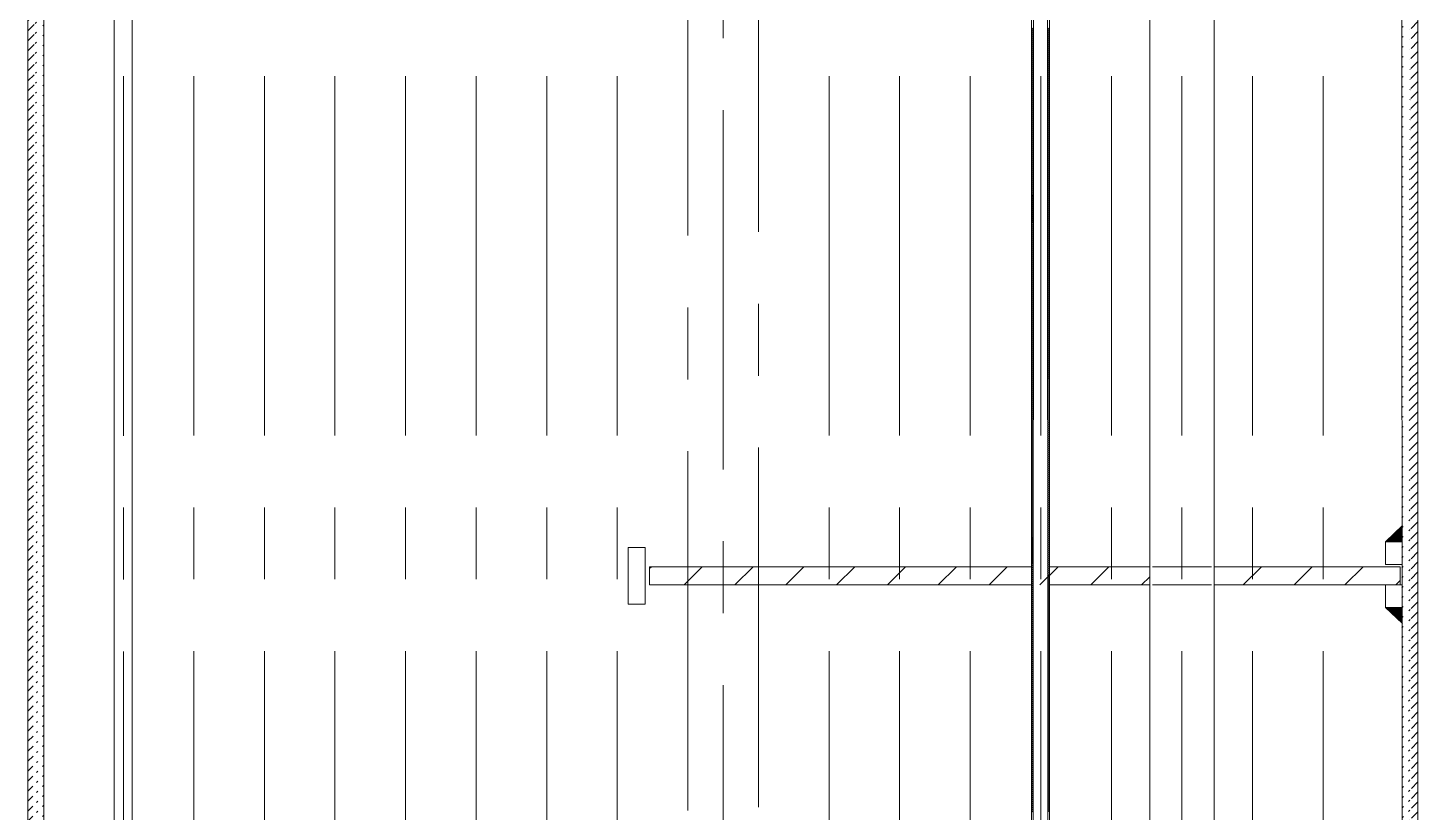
# Model space of a CAD drawing. Header units: inches. Extents: x 16 to 1170, y 5 to 1869.
# Drawn here: x 257.6 to 380.4, y 968.1 to 1037.4 of the extents above; entities that cross this region are included whole.
import ezdxf

# ---------------------------------------------------------------- set-up
doc = ezdxf.new("R2010")
doc.units = ezdxf.units.IN
doc.header["$MEASUREMENT"] = 0
doc.linetypes.add('CENTER', pattern=[50.8, 31.75, -6.35, 6.35, -6.35])
for name, color, linetype, lineweight in [('中心线', 111, 'CENTER', 0), ('剖面线', 250, 'Continuous', 0), ('粗实线', 7, 'Continuous', 0)]:
    doc.layers.add(name, color=color, linetype=linetype, lineweight=lineweight)

msp = doc.modelspace()

# ---------------------------------------------------------------- hatches: boundary and pattern name
at = {"layer": '剖面线'}
h = msp.add_hatch(dxfattribs=at)
h.set_pattern_fill('ANSI31', scale=5, style=0)
edge = h.paths.add_edge_path()
edge.add_line((259.007974, 1445.799102), (259.007974, 678.227376))
edge.add_line((257.582176, 1441.292295), (257.607974, 679.65748))
edge.add_line((258.735592, 1442.699102), (257.607994, 1441.268891))
edge.add_line((258.807974, 678.227376), (257.607974, 679.65748))
edge.add_line((259.007974, 678.227376), (258.807974, 678.227376))
h = msp.add_hatch(dxfattribs=at)
h.set_pattern_fill('ANSI31', scale=5, style=0)
edge = h.paths.add_edge_path()
edge.add_line((378.935615, 1401.584417), (379.007974, 679.477376))
edge.add_line((380.355951, 1402.125235), (380.407974, 680.90748))
edge.add_line((378.935592, 1399.400325), (380.135592, 1401.860875))
edge.add_line((380.135592, 1401.860875), (380.355961, 1401.983036))
edge.add_line((379.207974, 679.477376), (380.407974, 680.90748))
edge.add_line((379.007974, 679.477376), (379.207974, 679.477376))
h = msp.add_hatch(dxfattribs=at)
h.set_pattern_fill('ANSI31', style=0)
h.set_pattern_definition([(45, (351.297, -2366.0835), (-2.245064, 2.245064), [])])
h.paths.add_polyline_path([(315.890282, 989.827376), (312.507974, 989.827376), (312.507974, 988.227376), (315.890282, 988.227376)])
h.paths.add_polyline_path([(319.007974, 989.827376), (315.890282, 989.827376), (315.890282, 988.227376), (319.007974, 988.227376)])
h.paths.add_polyline_path([(322.125665, 989.827376), (319.007974, 989.827376), (319.007974, 988.227376), (322.125665, 988.227376)])
h.paths.add_polyline_path([(328.361048, 989.827376), (322.125665, 989.827376), (322.125665, 988.227376), (328.361048, 988.227376)])
h.paths.add_polyline_path([(334.596431, 989.827376), (328.361048, 989.827376), (328.361048, 988.227376), (334.596431, 988.227376)])
h.paths.add_polyline_path([(340.831814, 989.827376), (334.596431, 989.827376), (334.596431, 988.227376), (340.831814, 988.227376)])
h.paths.add_polyline_path([(347.067197, 989.827376), (340.831814, 989.827376), (340.831814, 988.227376), (347.067197, 988.227376)])
h.paths.add_polyline_path([(353.30258, 989.827376), (347.067197, 989.827376), (347.067197, 988.227376), (353.30258, 988.227376)])
h.paths.add_polyline_path([(356.687963, 989.827376), (353.30258, 989.827376), (353.30258, 988.227376), (356.687963, 988.227376)])
h.paths.add_polyline_path([(365.773345, 989.827376), (362.387963, 989.827376), (362.387963, 988.227376), (365.773345, 988.227376)])
h.paths.add_polyline_path([(372.008728, 989.827376), (365.773345, 989.827376), (365.773345, 988.227376), (372.008728, 988.227376)])
h.paths.add_polyline_path([(378.807974, 989.827376), (372.008728, 989.827376), (372.008728, 988.227376), (378.807974, 988.227376)])
at = {"layer": '粗实线'}
for points in [[(377.507974, 992.027376), (378.976655, 992.027376), (378.976512, 993.445699)], [(377.507974, 986.227376), (378.977374, 984.848223), (378.977236, 986.227376)]]:
    msp.add_hatch(color=7, dxfattribs=at).paths.add_polyline_path(points)

# ---------------------------------------------------------------- linework, layer by layer
at = {"layer": '中心线'}
for p, q in [((319.007974, 1588.975101), (319.007974, 482.409355)), ((359.537963, 645.815562), (359.537963, 1454.381075)), ((266.047291, 645.80366), (266.047291, 1448.287208)), ((272.242602, 645.815562), (272.242602, 1448.299091)), ((278.477985, 645.815562), (278.477985, 1448.299106)), ((284.713368, 645.815562), (284.713368, 1448.299102)), ((290.948751, 645.815562), (290.948751, 1448.29911)), ((297.184134, 645.815562), (297.184134, 1448.299102)), ((303.419516, 645.815562), (303.419516, 1448.299121)), ((309.654899, 645.815562), (309.654899, 1448.298232)), ((315.890282, 968.279362), (315.890282, 1448.302149)), ((322.125665, 968.600269), (322.125665, 1448.296682)), ((328.361048, 645.815562), (328.361048, 1448.297898)), ((334.596431, 645.815562), (334.596431, 1448.298941)), ((340.831814, 645.815562), (340.831814, 1448.277238)), ((347.086237, 645.824019), (347.086237, 1448.322993)), ((353.30258, 645.815562), (353.30258, 1448.269505)), ((365.773345, 645.815562), (365.773345, 1448.29935)), ((372.008728, 645.815562), (372.008728, 1448.299031))]:
    msp.add_line(p, q, dxfattribs=at)
at = {"layer": '粗实线'}
for p, q in [((356.687963, 645.927376), (356.687963, 1454.499102)), ((362.387963, 645.927376), (362.387963, 1454.499102)), ((259.008638, 1442.700687), (259.007974, 678.227376)), ((257.582176, 1441.292295), (257.607974, 679.65748)), ((378.935615, 1401.584417), (379.007974, 679.477376)), ((380.355951, 1402.125235), (380.407974, 680.90748)), ((265.214001, 652.227376), (265.214001, 1328.155669)), ((266.797493, 650.877373), (266.797493, 1328.151324)), ((346.246961, 652.227376), (346.246961, 1227.565602)), ((346.246961, 652.427376), (346.49985, 1227.565602)), ((347.830452, 652.427376), (347.566437, 1227.565602)), ((347.830187, 650.896976), (347.830452, 1227.565602)), ((377.507974, 992.027376), (379.007974, 993.476084)), ((310.607974, 991.527376), (310.607974, 986.527376)), ((312.107974, 991.527376), (310.607974, 991.527376)), ((312.107974, 991.527376), (312.107974, 986.527376)), ((377.507974, 992.027376), (377.507974, 990.027376)), ((377.507974, 992.027376), (379.007974, 992.027376)), ((377.507974, 990.027376), (379.007974, 990.027376)), ((312.507974, 989.827376), (346.246961, 989.827376)), ((312.507974, 989.827376), (312.507974, 988.227376)), ((347.830343, 989.827376), (356.687963, 989.827376)), ((356.937963, 989.827376), (362.137963, 989.827376)), ((362.387963, 989.827376), (378.807974, 989.827376)), ((378.807974, 989.827376), (378.807974, 988.227376)), ((312.507974, 988.227376), (346.246961, 988.227376)), ((347.830342, 988.227376), (356.687963, 988.227376)), ((356.937963, 988.227376), (362.137963, 988.227376)), ((362.387963, 988.227376), (379.007974, 988.227376)), ((377.507974, 988.227376), (377.507974, 986.227376)), ((312.107974, 986.527376), (310.607974, 986.527376)), ((377.507974, 986.227376), (379.007974, 986.227376)), ((377.507974, 986.227376), (379.007974, 984.819503))]:
    msp.add_line(p, q, dxfattribs=at)
at = {"layer": '粗实线', "color": 7}
for p, q in [((346.246961, 1037.267062), (346.41625, 1037.436352)), ((346.246961, 1037.090286), (346.416172, 1037.259497)), ((346.246961, 1036.913509), (346.416094, 1037.082643)), ((346.246961, 1036.736732), (346.416016, 1036.905788)), ((346.246961, 1036.559956), (346.415939, 1036.728934)), ((347.653796, 1037.259685), (347.830365, 1037.436253)), ((347.653878, 1037.082989), (347.830364, 1037.259476)), ((347.653959, 1036.906294), (347.830364, 1037.082699)), ((347.65404, 1036.729598), (347.830364, 1036.905923)), ((347.654121, 1036.552903), (347.830364, 1036.729146)), ((346.246961, 1036.383179), (346.415861, 1036.552079)), ((346.246961, 1036.206402), (346.415783, 1036.375225)), ((346.246961, 1036.029626), (346.415705, 1036.19837)), ((346.246961, 1035.852849), (346.415628, 1036.021516)), ((346.246961, 1035.676072), (346.41555, 1035.844662)), ((346.246961, 1035.499295), (346.415472, 1035.667807)), ((346.246961, 1035.322519), (346.415394, 1035.490953)), ((347.654202, 1036.376207), (347.830364, 1036.552369)), ((347.654283, 1036.199511), (347.830364, 1036.375592)), ((347.654364, 1036.022816), (347.830364, 1036.198815)), ((347.654445, 1035.84612), (347.830364, 1036.022039)), ((347.654526, 1035.669425), (347.830364, 1035.845262)), ((347.654608, 1035.492729), (347.830364, 1035.668485)), ((347.654689, 1035.316033), (347.830364, 1035.491708)), ((346.246961, 1035.145742), (346.415317, 1035.314098)), ((346.246961, 1034.968965), (346.415239, 1035.137244)), ((346.246961, 1034.792189), (346.415161, 1034.960389)), ((346.246961, 1034.615412), (346.415083, 1034.783535)), ((346.246961, 1034.438635), (346.415006, 1034.60668)), ((346.246961, 1034.261859), (346.414928, 1034.429826)), ((346.246961, 1034.085082), (346.41485, 1034.252971)), ((347.65477, 1035.139338), (347.830364, 1035.314932)), ((347.654851, 1034.962642), (347.830363, 1035.138155)), ((347.654932, 1034.785947), (347.830363, 1034.961378)), ((347.655013, 1034.609251), (347.830363, 1034.784601)), ((347.655094, 1034.432555), (347.830363, 1034.607824)), ((347.655175, 1034.25586), (347.830363, 1034.431048)), ((347.655256, 1034.079164), (347.830363, 1034.254271)), ((346.246961, 1033.908305), (346.414772, 1034.076117)), ((346.246961, 1033.731529), (346.414694, 1033.899262)), ((346.246961, 1033.554752), (346.414617, 1033.722408)), ((346.246961, 1033.377975), (346.414539, 1033.545554)), ((346.246961, 1033.201198), (346.414461, 1033.368699)), ((346.246961, 1033.024422), (346.414383, 1033.191845)), ((346.246961, 1032.847645), (346.414306, 1033.01499)), ((347.655338, 1033.902469), (347.830363, 1034.077494)), ((347.655419, 1033.725773), (347.830363, 1033.900717)), ((347.6555, 1033.549078), (347.830363, 1033.723941)), ((347.655581, 1033.372382), (347.830363, 1033.547164)), ((347.655662, 1033.195686), (347.830363, 1033.370387)), ((347.655743, 1033.018991), (347.830363, 1033.19361)), ((347.655824, 1032.842295), (347.830363, 1033.016833)), ((346.246961, 1032.670868), (346.414228, 1032.838136)), ((346.246961, 1032.494092), (346.41415, 1032.661281)), ((346.246961, 1032.317315), (346.414072, 1032.484427)), ((346.246961, 1032.140538), (346.413995, 1032.307572)), ((346.246961, 1031.963762), (346.413917, 1032.130718)), ((346.246961, 1031.786985), (346.413839, 1031.953863)), ((346.246961, 1031.610208), (346.413761, 1031.777009)), ((347.655905, 1032.6656), (347.830362, 1032.840057)), ((347.655986, 1032.488904), (347.830362, 1032.66328)), ((347.656068, 1032.312208), (347.830362, 1032.486503)), ((347.656149, 1032.135513), (347.830362, 1032.309726)), ((347.65623, 1031.958817), (347.830362, 1032.13295)), ((347.656311, 1031.782122), (347.830362, 1031.956173)), ((347.656392, 1031.605426), (347.830362, 1031.779396)), ((346.246961, 1031.433431), (346.413684, 1031.600155)), ((346.246961, 1031.256655), (346.413606, 1031.4233)), ((346.246961, 1031.079878), (346.413528, 1031.246446)), ((346.246961, 1030.903101), (346.41345, 1031.069591)), ((346.246961, 1030.726325), (346.413373, 1030.892737)), ((346.246961, 1030.549548), (346.413295, 1030.715882)), ((346.246961, 1030.372771), (346.413217, 1030.539028)), ((347.656473, 1031.428731), (347.830362, 1031.602619)), ((347.656554, 1031.252035), (347.830362, 1031.425843)), ((347.656635, 1031.075339), (347.830362, 1031.249066)), ((347.656716, 1030.898644), (347.830362, 1031.072289)), ((347.656798, 1030.721948), (347.830362, 1030.895512)), ((347.656879, 1030.545253), (347.830361, 1030.718735)), ((347.65696, 1030.368557), (347.830361, 1030.541959)), ((346.246961, 1030.195995), (346.413139, 1030.362173)), ((346.246961, 1030.019218), (346.413061, 1030.185319)), ((346.246961, 1029.842441), (346.412984, 1030.008464)), ((346.246961, 1029.665665), (346.412906, 1029.83161)), ((346.246961, 1029.488888), (346.412828, 1029.654755)), ((346.246961, 1029.312111), (346.41275, 1029.477901)), ((346.246961, 1029.135334), (346.412673, 1029.301047)), ((347.657041, 1030.191861), (347.830361, 1030.365182)), ((347.657122, 1030.015166), (347.830361, 1030.188405)), ((347.657203, 1029.83847), (347.830361, 1030.011628)), ((347.657284, 1029.661775), (347.830361, 1029.834852)), ((347.657365, 1029.485079), (347.830361, 1029.658075)), ((347.657446, 1029.308384), (347.830361, 1029.481298)), ((347.657528, 1029.131688), (347.830361, 1029.304521)), ((346.246961, 1028.958558), (346.412595, 1029.124192)), ((346.246961, 1028.781781), (346.412517, 1028.947338)), ((346.246961, 1028.605004), (346.412439, 1028.770483)), ((346.246961, 1028.428228), (346.412362, 1028.593629)), ((346.246961, 1028.251451), (346.412284, 1028.416774)), ((346.246961, 1028.074674), (346.412206, 1028.23992)), ((346.246961, 1027.897898), (346.412128, 1028.063065)), ((347.657609, 1028.954992), (347.830361, 1029.127744)), ((347.65769, 1028.778297), (347.830361, 1028.950968)), ((347.657771, 1028.601601), (347.830361, 1028.774191)), ((347.657852, 1028.424906), (347.83036, 1028.597414)), ((347.657933, 1028.24821), (347.83036, 1028.420637)), ((347.658014, 1028.071514), (347.83036, 1028.243861)), ((347.658095, 1027.894819), (347.83036, 1028.067084)), ((346.246961, 1027.721121), (346.412051, 1027.886211)), ((346.246961, 1027.544344), (346.411973, 1027.709356)), ((346.246961, 1027.367567), (346.411895, 1027.532502)), ((346.246961, 1027.190791), (346.411817, 1027.355648)), ((346.246961, 1027.014014), (346.411739, 1027.178793)), ((346.246961, 1026.837237), (346.411662, 1027.001939)), ((346.246961, 1026.660461), (346.411584, 1026.825084)), ((347.658177, 1027.718123), (347.83036, 1027.890307)), ((347.658258, 1027.541428), (347.83036, 1027.71353)), ((347.658339, 1027.364732), (347.83036, 1027.536753)), ((347.65842, 1027.188037), (347.83036, 1027.359977)), ((347.658501, 1027.011341), (347.83036, 1027.1832)), ((347.658582, 1026.834645), (347.83036, 1027.006423)), ((347.658663, 1026.65795), (347.83036, 1026.829646)), ((346.246961, 1026.483684), (346.411506, 1026.64823)), ((346.246961, 1026.306907), (346.411428, 1026.471375)), ((346.246961, 1026.130131), (346.411351, 1026.294521)), ((346.246961, 1025.953354), (346.411273, 1026.117666)), ((346.246961, 1025.776577), (346.411195, 1025.940812)), ((346.246961, 1025.599801), (346.411117, 1025.763957)), ((347.658744, 1026.481254), (347.83036, 1026.65287)), ((347.658825, 1026.304559), (347.83036, 1026.476093)), ((347.658907, 1026.127863), (347.830359, 1026.299316)), ((347.658988, 1025.951167), (347.830359, 1026.122539)), ((347.659069, 1025.774472), (347.830359, 1025.945762)), ((347.65915, 1025.597776), (347.830359, 1025.768986)), ((346.246961, 1025.423024), (346.41104, 1025.587103)), ((346.246961, 1025.246247), (346.410962, 1025.410248)), ((346.246961, 1025.06947), (346.410884, 1025.233394)), ((346.246961, 1024.892694), (346.410806, 1025.05654)), ((346.246961, 1024.715917), (346.410729, 1024.879685)), ((346.246961, 1024.53914), (346.410651, 1024.702831)), ((346.246961, 1024.362364), (346.410573, 1024.525976)), ((347.659231, 1025.421081), (347.830359, 1025.592209)), ((347.659312, 1025.244385), (347.830359, 1025.415432)), ((347.659393, 1025.06769), (347.830359, 1025.238655)), ((347.659474, 1024.890994), (347.830359, 1025.061879)), ((347.659555, 1024.714298), (347.830359, 1024.885102)), ((347.659637, 1024.537603), (347.830359, 1024.708325)), ((347.659718, 1024.360907), (347.830359, 1024.531548)), ((346.246961, 1024.185587), (346.410495, 1024.349122)), ((346.246961, 1024.00881), (346.410418, 1024.172267)), ((346.246961, 1023.832034), (346.41034, 1023.995413)), ((346.246961, 1023.655257), (346.410262, 1023.818558)), ((346.246961, 1023.47848), (346.410184, 1023.641704)), ((346.246961, 1023.301703), (346.410106, 1023.464849)), ((346.246961, 1023.124927), (346.410029, 1023.287995)), ((347.659799, 1024.184212), (347.830359, 1024.354771)), ((347.65988, 1024.007516), (347.830358, 1024.177995)), ((347.659961, 1023.83082), (347.830358, 1024.001218)), ((347.660042, 1023.654125), (347.830358, 1023.824441)), ((347.660123, 1023.477429), (347.830358, 1023.647664)), ((347.660204, 1023.300734), (347.830358, 1023.470888)), ((347.660285, 1023.124038), (347.830358, 1023.294111)), ((346.246961, 1022.94815), (346.409951, 1023.111141)), ((346.246961, 1022.771373), (346.409873, 1022.934286)), ((346.246961, 1022.594597), (346.409795, 1022.757432)), ((346.246961, 1022.41782), (346.409718, 1022.580577)), ((346.246961, 1022.241043), (346.40964, 1022.403723)), ((346.246961, 1022.064267), (346.409562, 1022.226868)), ((346.246961, 1021.88749), (346.409484, 1022.050014)), ((347.660367, 1022.947343), (347.830358, 1023.117334)), ((347.660448, 1022.770647), (347.830358, 1022.940557)), ((347.660529, 1022.593951), (347.830358, 1022.76378)), ((347.66061, 1022.417256), (347.830358, 1022.587004)), ((347.660691, 1022.24056), (347.830358, 1022.410227)), ((347.660772, 1022.063865), (347.830358, 1022.23345)), ((347.660853, 1021.887169), (347.830357, 1022.056673)), ((346.246961, 1021.710713), (346.409407, 1021.873159)), ((346.246961, 1021.533937), (346.409329, 1021.696305)), ((346.246961, 1021.35716), (346.409251, 1021.51945)), ((346.246961, 1021.180383), (346.409173, 1021.342596)), ((346.246961, 1021.003606), (346.409096, 1021.165741)), ((346.246961, 1020.82683), (346.409018, 1020.988887)), ((346.246961, 1020.650053), (346.40894, 1020.812033)), ((347.660934, 1021.710473), (347.830357, 1021.879897)), ((347.661015, 1021.533778), (347.830357, 1021.70312)), ((347.661097, 1021.357082), (347.830357, 1021.526343)), ((347.661178, 1021.180387), (347.830357, 1021.349566)), ((347.661259, 1021.003691), (347.830357, 1021.172789)), ((347.66134, 1020.826996), (347.830357, 1020.996013)), ((347.661421, 1020.6503), (347.830357, 1020.819236)), ((346.246961, 1020.473276), (346.408862, 1020.635178)), ((346.246961, 1020.2965), (346.408784, 1020.458324)), ((346.246961, 1020.119723), (346.408707, 1020.281469)), ((346.246961, 1019.942946), (346.408629, 1020.104615)), ((346.246961, 1019.76617), (346.408551, 1019.92776)), ((346.246961, 1019.589393), (346.408473, 1019.750906)), ((346.246961, 1019.412616), (346.408396, 1019.574051)), ((347.661502, 1020.473604), (347.830357, 1020.642459)), ((347.661583, 1020.296909), (347.830357, 1020.465682)), ((347.661664, 1020.120213), (347.830357, 1020.288906)), ((347.661745, 1019.943518), (347.830357, 1020.112129)), ((347.661827, 1019.766822), (347.830356, 1019.935352)), ((347.661908, 1019.590126), (347.830356, 1019.758575)), ((347.661989, 1019.413431), (347.830356, 1019.581798)), ((346.246961, 1019.23584), (346.408318, 1019.397197)), ((346.246961, 1019.059063), (346.40824, 1019.220342)), ((346.246961, 1018.882286), (346.408162, 1019.043488)), ((346.246961, 1018.705509), (346.408085, 1018.866634)), ((346.246961, 1018.528733), (346.408007, 1018.689779)), ((346.246961, 1018.351956), (346.407929, 1018.512925)), ((346.246961, 1018.175179), (346.407851, 1018.33607)), ((347.66207, 1019.236735), (347.830356, 1019.405022)), ((347.662151, 1019.06004), (347.830356, 1019.228245)), ((347.662232, 1018.883344), (347.830356, 1019.051468)), ((347.662313, 1018.706649), (347.830356, 1018.874691)), ((347.662394, 1018.529953), (347.830356, 1018.697915)), ((347.662475, 1018.353257), (347.830356, 1018.521138)), ((347.662557, 1018.176562), (347.830356, 1018.344361)), ((346.246961, 1017.998403), (346.407774, 1018.159216)), ((346.246961, 1017.821626), (346.407696, 1017.982361)), ((346.246961, 1017.644849), (346.407618, 1017.805507)), ((346.246961, 1017.468073), (346.40754, 1017.628652)), ((346.246961, 1017.291296), (346.407462, 1017.451798)), ((346.246961, 1017.114519), (346.407385, 1017.274943)), ((346.246961, 1016.937742), (346.407307, 1017.098089)), ((347.662638, 1017.999866), (347.830356, 1018.167584)), ((347.662719, 1017.823171), (347.830356, 1017.990807)), ((347.6628, 1017.646475), (347.830356, 1017.814031)), ((347.662881, 1017.469779), (347.830355, 1017.637254)), ((347.662962, 1017.293084), (347.830355, 1017.460477)), ((347.663043, 1017.116388), (347.830355, 1017.2837)), ((347.663124, 1016.939693), (347.830355, 1017.106924)), ((346.246961, 1016.760966), (346.407229, 1016.921234)), ((346.246961, 1016.584189), (346.407151, 1016.74438)), ((346.246961, 1016.407412), (346.407074, 1016.567526)), ((346.246961, 1016.230636), (346.406996, 1016.390671)), ((346.246961, 1016.053859), (346.406918, 1016.213817)), ((346.246961, 1015.877082), (346.40684, 1016.036962)), ((346.246961, 1015.700306), (346.406763, 1015.860108)), ((347.663205, 1016.762997), (347.830355, 1016.930147)), ((347.663287, 1016.586302), (347.830355, 1016.75337)), ((347.663368, 1016.409606), (347.830355, 1016.576593)), ((347.663449, 1016.23291), (347.830355, 1016.399816)), ((347.66353, 1016.056215), (347.830355, 1016.22304)), ((347.663611, 1015.879519), (347.830355, 1016.046263)), ((347.663692, 1015.702824), (347.830355, 1015.869486)), ((346.246961, 1015.523529), (346.406685, 1015.683253)), ((346.246961, 1015.346752), (346.406607, 1015.506399)), ((346.246961, 1015.169976), (346.406529, 1015.329544)), ((346.246961, 1014.993199), (346.406452, 1015.15269)), ((346.246961, 1014.816422), (346.406374, 1014.975835)), ((346.246961, 1014.639645), (346.406296, 1014.798981)), ((346.246961, 1014.462869), (346.406218, 1014.622127)), ((347.663773, 1015.526128), (347.830355, 1015.692709)), ((347.663854, 1015.349432), (347.830354, 1015.515933)), ((347.663935, 1015.172737), (347.830354, 1015.339156)), ((347.664017, 1014.996041), (347.830354, 1015.162379)), ((347.664098, 1014.819346), (347.830354, 1014.985602)), ((347.664179, 1014.64265), (347.830354, 1014.808825)), ((347.66426, 1014.465955), (347.830354, 1014.632049)), ((346.246961, 1014.286092), (346.406141, 1014.445272)), ((346.246961, 1014.109315), (346.406063, 1014.268418)), ((346.246961, 1013.932539), (346.405985, 1014.091563)), ((346.246961, 1013.755762), (346.405907, 1013.914709)), ((346.246961, 1013.578985), (346.405829, 1013.737854)), ((346.246961, 1013.402209), (346.405752, 1013.561)), ((346.246961, 1013.225432), (346.405674, 1013.384145)), ((347.664341, 1014.289259), (347.830354, 1014.455272)), ((347.664422, 1014.112563), (347.830354, 1014.278495)), ((347.664503, 1013.935868), (347.830354, 1014.101718)), ((347.664584, 1013.759172), (347.830354, 1013.924942)), ((347.664665, 1013.582477), (347.830354, 1013.748165)), ((347.664747, 1013.405781), (347.830354, 1013.571388)), ((347.664828, 1013.229085), (347.830353, 1013.394611)), ((346.246961, 1013.048655), (346.405596, 1013.207291)), ((346.246961, 1012.871878), (346.405518, 1013.030436)), ((346.246961, 1012.695102), (346.405441, 1012.853582)), ((346.246961, 1012.518325), (346.405363, 1012.676727)), ((346.246961, 1012.341548), (346.405285, 1012.499873)), ((346.246961, 1012.164772), (346.405207, 1012.323019)), ((346.246961, 1011.987995), (346.40513, 1012.146164)), ((347.664909, 1013.05239), (347.830353, 1013.217835)), ((347.66499, 1012.875694), (347.830353, 1013.041058)), ((347.665071, 1012.698999), (347.830353, 1012.864281)), ((347.665152, 1012.522303), (347.830353, 1012.687504)), ((347.665233, 1012.345608), (347.830353, 1012.510727)), ((347.665314, 1012.168912), (347.830353, 1012.333951)), ((347.665395, 1011.992216), (347.830353, 1012.157174)), ((346.246961, 1011.811218), (346.405052, 1011.96931)), ((346.246961, 1011.634442), (346.404974, 1011.792455)), ((346.246961, 1011.457665), (346.404896, 1011.615601)), ((346.246961, 1011.280888), (346.404819, 1011.438746)), ((346.246961, 1011.104112), (346.404741, 1011.261892)), ((346.246961, 1010.927335), (346.404663, 1011.085037)), ((346.246961, 1010.750558), (346.404585, 1010.908183)), ((347.665477, 1011.815521), (347.830353, 1011.980397)), ((347.665558, 1011.638825), (347.830353, 1011.80362)), ((347.665639, 1011.46213), (347.830353, 1011.626844)), ((347.66572, 1011.285434), (347.830353, 1011.450067)), ((347.665801, 1011.108738), (347.830353, 1011.27329)), ((347.665882, 1010.932043), (347.830352, 1011.096513)), ((347.665963, 1010.755347), (347.830352, 1010.919736)), ((346.246961, 1010.573781), (346.404507, 1010.731328)), ((346.246961, 1010.397005), (346.40443, 1010.554474)), ((346.246961, 1010.220228), (346.404352, 1010.377619)), ((346.246961, 1010.043451), (346.404274, 1010.200765)), ((346.246961, 1009.866675), (346.404196, 1010.023911)), ((346.246961, 1009.689898), (346.404119, 1009.847056)), ((346.246961, 1009.513121), (346.404041, 1009.670202)), ((347.666044, 1010.578652), (347.830352, 1010.74296)), ((347.666125, 1010.401956), (347.830352, 1010.566183)), ((347.666207, 1010.22526), (347.830352, 1010.389406)), ((347.666288, 1010.048565), (347.830352, 1010.212629)), ((347.666369, 1009.871869), (347.830352, 1010.035853)), ((347.66645, 1009.695174), (347.830352, 1009.859076)), ((347.666531, 1009.518478), (347.830352, 1009.682299)), ((346.246961, 1009.336345), (346.403963, 1009.493347)), ((346.246961, 1009.159568), (346.403885, 1009.316493)), ((346.246961, 1008.982791), (346.403808, 1009.139638)), ((346.246961, 1008.806014), (346.40373, 1008.962784)), ((346.246961, 1008.629238), (346.403652, 1008.785929)), ((346.246961, 1008.452461), (346.403574, 1008.609075)), ((346.246961, 1008.275684), (346.403497, 1008.43222)), ((347.666612, 1009.341783), (347.830352, 1009.505522)), ((347.666693, 1009.165087), (347.830352, 1009.328745)), ((347.666774, 1008.988391), (347.830352, 1009.151969)), ((347.666855, 1008.811696), (347.830351, 1008.975192)), ((347.666937, 1008.635), (347.830351, 1008.798415)), ((347.667018, 1008.458305), (347.830351, 1008.621638)), ((347.667099, 1008.281609), (347.830351, 1008.444862)), ((346.246961, 1008.098908), (346.403419, 1008.255366)), ((346.246961, 1007.922131), (346.403341, 1008.078512)), ((346.246961, 1007.745354), (346.403263, 1007.901657)), ((346.246961, 1007.568578), (346.403186, 1007.724803)), ((346.246961, 1007.391801), (346.403108, 1007.547948)), ((346.246961, 1007.215024), (346.40303, 1007.371094)), ((346.246961, 1007.038248), (346.402952, 1007.194239)), ((347.66718, 1008.104913), (347.830351, 1008.268085)), ((347.667261, 1007.928218), (347.830351, 1008.091308)), ((347.667342, 1007.751522), (347.830351, 1007.914531)), ((347.667423, 1007.574827), (347.830351, 1007.737754)), ((347.667504, 1007.398131), (347.830351, 1007.560978)), ((347.667585, 1007.221436), (347.830351, 1007.384201)), ((347.667667, 1007.04474), (347.830351, 1007.207424)), ((346.246961, 1006.861471), (346.402874, 1007.017385)), ((346.246961, 1006.684694), (346.402797, 1006.84053)), ((346.246961, 1006.507917), (346.402719, 1006.663676)), ((346.246961, 1006.331141), (346.402641, 1006.486821)), ((346.246961, 1006.154364), (346.402563, 1006.309967)), ((346.246961, 1005.977587), (346.402486, 1006.133112)), ((346.246961, 1005.800811), (346.402408, 1005.956258)), ((347.667748, 1006.868044), (347.830351, 1007.030647)), ((347.667829, 1006.691349), (347.83035, 1006.853871)), ((347.66791, 1006.514653), (347.83035, 1006.677094)), ((347.667991, 1006.337958), (347.83035, 1006.500317)), ((347.668072, 1006.161262), (347.83035, 1006.32354)), ((347.668153, 1005.984566), (347.83035, 1006.146763)), ((347.668234, 1005.807871), (347.83035, 1005.969987)), ((346.246961, 1005.624034), (346.40233, 1005.779404)), ((346.246961, 1005.447257), (346.402252, 1005.602549)), ((346.246961, 1005.270481), (346.402175, 1005.425695)), ((346.246961, 1005.093704), (346.402097, 1005.24884)), ((346.246961, 1004.916927), (346.402019, 1005.071986)), ((346.246961, 1004.74015), (346.401941, 1004.895131)), ((346.246961, 1004.563374), (346.401864, 1004.718277)), ((347.668315, 1005.631175), (347.83035, 1005.79321)), ((347.668397, 1005.45448), (347.83035, 1005.616433)), ((347.668478, 1005.277784), (347.83035, 1005.439656)), ((347.668559, 1005.101089), (347.83035, 1005.26288)), ((347.66864, 1004.924393), (347.83035, 1005.086103)), ((347.668721, 1004.747697), (347.83035, 1004.909326)), ((347.668802, 1004.571002), (347.83035, 1004.732549)), ((346.246961, 1004.386597), (346.401786, 1004.541422)), ((346.246961, 1004.20982), (346.401708, 1004.364568)), ((346.246961, 1004.033044), (346.40163, 1004.187713)), ((346.246961, 1003.856267), (346.401552, 1004.010859)), ((346.246961, 1003.67949), (346.401475, 1003.834005)), ((346.246961, 1003.502714), (346.401397, 1003.65715)), ((347.668883, 1004.394306), (347.830349, 1004.555772)), ((347.668964, 1004.217611), (347.830349, 1004.378996)), ((347.669045, 1004.040915), (347.830349, 1004.202219)), ((347.669127, 1003.864219), (347.830349, 1004.025442)), ((347.669208, 1003.687524), (347.830349, 1003.848665)), ((347.669289, 1003.510828), (347.830349, 1003.671889)), ((347.66937, 1003.334133), (347.830349, 1003.495112)), ((346.246961, 1003.325937), (346.401319, 1003.480296)), ((346.246961, 1003.14916), (346.401241, 1003.303441)), ((346.246961, 1002.972384), (346.401164, 1003.126587)), ((346.246961, 1002.795607), (346.401086, 1002.949732)), ((346.246961, 1002.61883), (346.401008, 1002.772878)), ((346.246961, 1002.442053), (346.40093, 1002.596023)), ((346.246961, 1002.265277), (346.400853, 1002.419169)), ((347.669451, 1003.157437), (347.830349, 1003.318335)), ((347.669532, 1002.980742), (347.830349, 1003.141558)), ((347.669613, 1002.804046), (347.830349, 1002.964781)), ((347.669694, 1002.62735), (347.830349, 1002.788005)), ((347.669775, 1002.450655), (347.830349, 1002.611228)), ((347.669857, 1002.273959), (347.830348, 1002.434451)), ((346.246961, 1002.0885), (346.400775, 1002.242314)), ((346.246961, 1001.911723), (346.400697, 1002.06546)), ((346.246961, 1001.734947), (346.400619, 1001.888605)), ((346.246961, 1001.55817), (346.400542, 1001.711751)), ((346.246961, 1001.381393), (346.400464, 1001.534897)), ((346.246961, 1001.204617), (346.400386, 1001.358042)), ((346.246961, 1001.02784), (346.400308, 1001.181188)), ((347.669938, 1002.097264), (347.830348, 1002.257674)), ((347.670019, 1001.920568), (347.830348, 1002.080898)), ((347.6701, 1001.743872), (347.830348, 1001.904121)), ((347.670181, 1001.567177), (347.830348, 1001.727344)), ((347.670262, 1001.390481), (347.830348, 1001.550567)), ((347.670343, 1001.213786), (347.830348, 1001.37379)), ((347.670424, 1001.03709), (347.830348, 1001.197014)), ((346.246961, 1000.851063), (346.400231, 1001.004333)), ((346.246961, 1000.674286), (346.400153, 1000.827479)), ((346.246961, 1000.49751), (346.400075, 1000.650624)), ((346.246961, 1000.320733), (346.399997, 1000.47377)), ((346.246961, 1000.143956), (346.399919, 1000.296915)), ((346.246961, 999.96718), (346.399842, 1000.120061)), ((346.246961, 999.790403), (346.399764, 999.943206)), ((347.670505, 1000.860395), (347.830348, 1001.020237)), ((347.670587, 1000.683699), (347.830348, 1000.84346)), ((347.670668, 1000.507003), (347.830348, 1000.666683)), ((347.670749, 1000.330308), (347.830348, 1000.489907)), ((347.67083, 1000.153612), (347.830347, 1000.31313)), ((347.670911, 999.976917), (347.830347, 1000.136353)), ((347.670992, 999.800221), (347.830347, 999.959576)), ((346.246961, 999.613626), (346.399686, 999.766352)), ((346.246961, 999.43685), (346.399608, 999.589498)), ((346.246961, 999.260073), (346.399531, 999.412643)), ((346.246961, 999.083296), (346.399453, 999.235789)), ((346.246961, 998.90652), (346.399375, 999.058934)), ((346.246961, 998.729743), (346.399297, 998.88208)), ((346.246961, 998.552966), (346.39922, 998.705225)), ((347.671073, 999.623525), (347.830347, 999.782799)), ((347.671154, 999.44683), (347.830347, 999.606023)), ((347.671235, 999.270134), (347.830347, 999.429246)), ((347.671317, 999.093439), (347.830347, 999.252469)), ((347.671398, 998.916743), (347.830347, 999.075692)), ((347.671479, 998.740048), (347.830347, 998.898916)), ((347.67156, 998.563352), (347.830347, 998.722139)), ((346.246961, 998.376189), (346.399142, 998.528371)), ((346.246961, 998.199413), (346.399064, 998.351516)), ((346.246961, 998.022636), (346.398986, 998.174662)), ((346.246961, 997.845859), (346.398909, 997.997807)), ((346.246961, 997.669083), (346.398831, 997.820953)), ((346.246961, 997.492306), (346.398753, 997.644098)), ((346.246961, 997.315529), (346.398675, 997.467244)), ((347.671641, 998.386656), (347.830347, 998.545362)), ((347.671722, 998.209961), (347.830347, 998.368585)), ((347.671803, 998.033265), (347.830346, 998.191808)), ((347.671884, 997.85657), (347.830346, 998.015032)), ((347.671965, 997.679874), (347.830346, 997.838255)), ((347.672047, 997.503178), (347.830346, 997.661478)), ((347.672128, 997.326483), (347.830346, 997.484701)), ((346.246961, 997.138753), (346.398597, 997.29039)), ((346.246961, 996.961976), (346.39852, 997.113535)), ((346.246961, 996.785199), (346.398442, 996.936681)), ((346.246961, 996.608423), (346.398364, 996.759826)), ((346.246961, 996.431646), (346.398286, 996.582972)), ((346.246961, 996.254869), (346.398209, 996.406117)), ((346.246961, 996.078092), (346.398131, 996.229263)), ((347.672209, 997.149787), (347.830346, 997.307925)), ((347.67229, 996.973092), (347.830346, 997.131148)), ((347.672371, 996.796396), (347.830346, 996.954371)), ((347.672452, 996.619701), (347.830346, 996.777594)), ((347.672533, 996.443005), (347.830346, 996.600817)), ((347.672614, 996.266309), (347.830346, 996.424041)), ((347.672695, 996.089614), (347.830346, 996.247264)), ((346.246961, 995.901316), (346.398053, 996.052408)), ((346.246961, 995.724539), (346.397975, 995.875554)), ((346.246961, 995.547762), (346.397898, 995.698699)), ((346.246961, 995.370986), (346.39782, 995.521845)), ((346.246961, 995.194209), (346.397742, 995.344991)), ((346.246961, 995.017432), (346.397664, 995.168136)), ((346.246961, 994.840656), (346.397587, 994.991282)), ((347.672777, 995.912918), (347.830346, 996.070487)), ((347.672858, 995.736223), (347.830345, 995.89371)), ((347.672939, 995.559527), (347.830345, 995.716934)), ((347.67302, 995.382831), (347.830345, 995.540157)), ((347.673101, 995.206136), (347.830345, 995.36338)), ((347.673182, 995.02944), (347.830345, 995.186603)), ((347.673263, 994.852745), (347.830345, 995.009827)), ((346.246961, 994.663879), (346.397509, 994.814427)), ((346.246961, 994.487102), (346.397431, 994.637573)), ((346.246961, 994.310325), (346.397353, 994.460718)), ((346.246961, 994.133549), (346.397276, 994.283864)), ((346.246961, 993.956772), (346.397198, 994.107009)), ((346.246961, 993.779995), (346.39712, 993.930155)), ((346.246961, 993.603219), (346.397042, 993.7533)), ((347.673344, 994.676049), (347.830345, 994.83305)), ((347.673425, 994.499354), (347.830345, 994.656273)), ((347.673507, 994.322658), (347.830345, 994.479496)), ((347.673588, 994.145962), (347.830345, 994.302719)), ((347.673669, 993.969267), (347.830345, 994.125943)), ((347.67375, 993.792571), (347.830345, 993.949166)), ((347.673831, 993.615876), (347.830344, 993.772389)), ((346.246961, 993.426442), (346.396964, 993.576446)), ((346.246961, 993.249665), (346.396887, 993.399591)), ((346.246961, 993.072889), (346.396809, 993.222737)), ((346.246961, 992.896112), (346.396731, 993.045883)), ((346.246961, 992.719335), (346.396653, 992.869028)), ((346.246961, 992.542559), (346.396576, 992.692174)), ((346.246961, 992.365782), (346.396498, 992.515319)), ((347.673912, 993.43918), (347.830344, 993.595612)), ((347.673993, 993.262484), (347.830344, 993.418836)), ((347.674074, 993.085789), (347.830344, 993.242059)), ((347.674155, 992.909093), (347.830344, 993.065282)), ((347.674237, 992.732398), (347.830344, 992.888505)), ((347.674318, 992.555702), (347.830344, 992.711728)), ((347.674399, 992.379007), (347.830344, 992.534952)), ((346.246961, 992.189005), (346.39642, 992.338465)), ((346.246961, 992.012228), (346.396342, 992.16161)), ((346.246961, 991.835452), (346.396265, 991.984756)), ((346.246961, 991.658675), (346.396187, 991.807901)), ((346.246961, 991.481898), (346.396109, 991.631047)), ((346.246961, 991.305122), (346.396031, 991.454192)), ((346.246961, 991.128345), (346.395954, 991.277338)), ((347.67448, 992.202311), (347.830344, 992.358175)), ((347.674561, 992.025615), (347.830344, 992.181398)), ((347.674642, 991.84892), (347.830344, 992.004621)), ((347.674723, 991.672224), (347.830344, 991.827845)), ((347.674804, 991.495529), (347.830343, 991.651068)), ((347.674885, 991.318833), (347.830343, 991.474291)), ((347.674967, 991.142137), (347.830343, 991.297514)), ((346.246961, 990.951568), (346.395876, 991.100484)), ((346.246961, 990.774792), (346.395798, 990.923629)), ((346.246961, 990.598015), (346.39572, 990.746775)), ((346.246961, 990.421238), (346.395642, 990.56992)), ((346.246961, 990.244461), (346.395565, 990.393066)), ((346.246961, 990.067685), (346.395487, 990.216211)), ((346.246961, 989.890908), (346.395409, 990.039357)), ((347.675048, 990.965442), (347.830343, 991.120737)), ((347.675129, 990.788746), (347.830343, 990.943961)), ((347.67521, 990.612051), (347.830343, 990.767184)), ((347.675291, 990.435355), (347.830343, 990.590407)), ((347.675372, 990.25866), (347.830343, 990.41363)), ((347.675453, 990.081964), (347.830343, 990.236854)), ((347.675534, 989.905268), (347.830343, 990.060077)), ((346.246961, 989.714131), (346.395331, 989.862502)), ((346.246961, 989.537355), (346.395254, 989.685648)), ((346.246961, 989.360578), (346.395176, 989.508793)), ((346.246961, 989.183801), (346.395098, 989.331939)), ((346.246961, 989.007025), (346.39502, 989.155084)), ((346.246961, 988.830248), (346.394943, 988.97823)), ((346.246961, 988.653471), (346.394865, 988.801376)), ((347.675615, 989.728573), (347.830343, 989.8833)), ((347.675697, 989.551877), (347.830343, 989.706523)), ((347.675778, 989.375182), (347.830343, 989.529746)), ((347.675859, 989.198486), (347.830342, 989.35297)), ((347.67594, 989.02179), (347.830342, 989.176193)), ((347.676021, 988.845095), (347.830342, 988.999416)), ((347.676102, 988.668399), (347.830342, 988.822639)), ((346.246961, 988.476695), (346.394787, 988.624521)), ((346.246961, 988.299918), (346.394709, 988.447667)), ((346.246961, 988.123141), (346.394632, 988.270812)), ((346.246961, 987.946364), (346.394554, 988.093958)), ((346.246961, 987.769588), (346.394476, 987.917103)), ((346.246961, 987.592811), (346.394398, 987.740249)), ((346.246961, 987.416034), (346.394321, 987.563394)), ((347.676183, 988.491704), (347.830342, 988.645863)), ((347.676264, 988.315008), (347.830342, 988.469086)), ((347.676345, 988.138313), (347.830342, 988.292309)), ((347.676427, 987.961617), (347.830342, 988.115532)), ((347.676508, 987.784921), (347.830342, 987.938755)), ((347.676589, 987.608226), (347.830342, 987.761979)), ((347.67667, 987.43153), (347.830342, 987.585202)), ((346.246961, 987.239258), (346.394243, 987.38654)), ((346.246961, 987.062481), (346.394165, 987.209685)), ((346.246961, 986.885704), (346.394087, 987.032831)), ((346.246961, 986.708928), (346.394009, 986.855977)), ((346.246961, 986.532151), (346.393932, 986.679122)), ((346.246961, 986.355374), (346.393854, 986.502268)), ((346.246961, 986.178597), (346.393776, 986.325413)), ((347.676751, 987.254835), (347.830342, 987.408425)), ((347.676832, 987.078139), (347.830341, 987.231648)), ((347.676913, 986.901443), (347.830341, 987.054872)), ((347.676994, 986.724748), (347.830341, 986.878095)), ((347.677075, 986.548052), (347.830341, 986.701318)), ((347.677157, 986.371357), (347.830341, 986.524541)), ((347.677238, 986.194661), (347.830341, 986.347764)), ((346.246961, 986.001821), (346.393698, 986.148559)), ((346.246961, 985.825044), (346.393621, 985.971704)), ((346.246961, 985.648267), (346.393543, 985.79485)), ((346.246961, 985.471491), (346.393465, 985.617995)), ((346.246961, 985.294714), (346.393387, 985.441141)), ((346.246961, 985.117937), (346.39331, 985.264286)), ((346.246961, 984.941161), (346.393232, 985.087432)), ((347.677319, 986.017965), (347.830341, 986.170988)), ((347.6774, 985.84127), (347.830341, 985.994211)), ((347.677481, 985.664574), (347.830341, 985.817434)), ((347.677562, 985.487879), (347.830341, 985.640657)), ((347.677643, 985.311183), (347.830341, 985.463881)), ((347.677724, 985.134488), (347.830341, 985.287104)), ((347.677805, 984.957792), (347.83034, 985.110327)), ((346.246961, 984.764384), (346.393154, 984.910577)), ((346.246961, 984.587607), (346.393076, 984.733723)), ((346.246961, 984.410831), (346.392999, 984.556869)), ((346.246961, 984.234054), (346.392921, 984.380014)), ((346.246961, 984.057277), (346.392843, 984.20316)), ((346.246961, 983.8805), (346.392765, 984.026305)), ((346.246961, 983.703724), (346.392687, 983.849451)), ((347.677887, 984.781096), (347.83034, 984.93355)), ((347.677968, 984.604401), (347.83034, 984.756773)), ((347.678049, 984.427705), (347.83034, 984.579997)), ((347.67813, 984.25101), (347.83034, 984.40322)), ((347.678211, 984.074314), (347.83034, 984.226443)), ((347.678292, 983.897618), (347.83034, 984.049666)), ((347.678373, 983.720923), (347.83034, 983.87289)), ((346.246961, 983.526947), (346.39261, 983.672596)), ((346.246961, 983.35017), (346.392532, 983.495742)), ((346.246961, 983.173394), (346.392454, 983.318887)), ((346.246961, 982.996617), (346.392376, 983.142033)), ((346.246961, 982.81984), (346.392299, 982.965178)), ((346.246961, 982.643064), (346.392221, 982.788324)), ((346.246961, 982.466287), (346.392143, 982.61147)), ((347.678454, 983.544227), (347.83034, 983.696113)), ((347.678535, 983.367532), (347.83034, 983.519336)), ((347.678617, 983.190836), (347.83034, 983.342559)), ((347.678698, 983.014141), (347.83034, 983.165782)), ((347.678779, 982.837445), (347.830339, 982.989006)), ((347.67886, 982.660749), (347.830339, 982.812229)), ((347.678941, 982.484054), (347.830339, 982.635452)), ((346.246961, 982.28951), (346.392065, 982.434615)), ((346.246961, 982.112733), (346.391988, 982.257761)), ((346.246961, 981.935957), (346.39191, 982.080906)), ((346.246961, 981.75918), (346.391832, 981.904052)), ((346.246961, 981.582403), (346.391754, 981.727197)), ((346.246961, 981.405627), (346.391677, 981.550343)), ((347.679022, 982.307358), (347.830339, 982.458675)), ((347.679103, 982.130663), (347.830339, 982.281899)), ((347.679184, 981.953967), (347.830339, 982.105122)), ((347.679265, 981.777271), (347.830339, 981.928345)), ((347.679347, 981.600576), (347.830339, 981.751568)), ((347.679428, 981.42388), (347.830339, 981.574791)), ((347.679509, 981.247185), (347.830339, 981.398015)), ((346.246961, 981.22885), (346.391599, 981.373488)), ((346.246961, 981.052073), (346.391521, 981.196634)), ((346.246961, 980.875297), (346.391443, 981.019779)), ((346.246961, 980.69852), (346.391365, 980.842925)), ((346.246961, 980.521743), (346.391288, 980.66607)), ((346.246961, 980.344967), (346.39121, 980.489216)), ((346.246961, 980.16819), (346.391132, 980.312362)), ((347.67959, 981.070489), (347.830339, 981.221238)), ((347.679671, 980.893794), (347.830339, 981.044461)), ((347.679752, 980.717098), (347.830339, 980.867684)), ((347.679833, 980.540402), (347.830338, 980.690908)), ((347.679914, 980.363707), (347.830338, 980.514131)), ((347.679995, 980.187011), (347.830338, 980.337354)), ((347.680077, 980.010316), (347.830338, 980.160577)), ((346.246961, 979.991413), (346.391054, 980.135507)), ((346.246961, 979.814636), (346.390977, 979.958653)), ((346.246961, 979.63786), (346.390899, 979.781798)), ((346.246961, 979.461083), (346.390821, 979.604944)), ((346.246961, 979.284306), (346.390743, 979.428089)), ((346.246961, 979.10753), (346.390666, 979.251235)), ((346.246961, 978.930753), (346.390588, 979.07438)), ((347.680158, 979.83362), (347.830338, 979.9838)), ((347.680239, 979.656924), (347.830338, 979.807024)), ((347.68032, 979.480229), (347.830338, 979.630247)), ((347.680401, 979.303533), (347.830338, 979.45347)), ((347.680482, 979.126838), (347.830338, 979.276693)), ((347.680563, 978.950142), (347.830338, 979.099917)), ((347.680644, 978.773447), (347.830338, 978.92314)), ((346.246961, 978.753976), (346.39051, 978.897526)), ((346.246961, 978.5772), (346.390432, 978.720671)), ((346.246961, 978.400423), (346.390355, 978.543817)), ((346.246961, 978.223646), (346.390277, 978.366962)), ((346.246961, 978.046869), (346.390199, 978.190108)), ((346.246961, 977.870093), (346.390121, 978.013254)), ((346.246961, 977.693316), (346.390044, 977.836399)), ((347.680725, 978.596751), (347.830338, 978.746363)), ((347.680807, 978.420055), (347.830337, 978.569586)), ((347.680888, 978.24336), (347.830337, 978.392809)), ((347.680969, 978.066664), (347.830337, 978.216033)), ((347.68105, 977.889969), (347.830337, 978.039256)), ((347.681131, 977.713273), (347.830337, 977.862479)), ((346.246961, 977.516539), (346.389966, 977.659545)), ((346.246961, 977.339763), (346.389888, 977.48269)), ((346.246961, 977.162986), (346.38981, 977.305836)), ((346.246961, 976.986209), (346.389732, 977.128981)), ((346.246961, 976.809433), (346.389655, 976.952127)), ((346.246961, 976.632656), (346.389577, 976.775272)), ((346.246961, 976.455879), (346.389499, 976.598418)), ((347.681212, 977.536577), (347.830337, 977.685702)), ((347.681293, 977.359882), (347.830337, 977.508926)), ((347.681374, 977.183186), (347.830337, 977.332149)), ((347.681455, 977.006491), (347.830337, 977.155372)), ((347.681537, 976.829795), (347.830337, 976.978595)), ((347.681618, 976.6531), (347.830337, 976.801819)), ((347.681699, 976.476404), (347.830337, 976.625042)), ((346.246961, 976.279103), (346.389421, 976.421563)), ((346.246961, 976.102326), (346.389344, 976.244709)), ((346.246961, 975.925549), (346.389266, 976.067855)), ((346.246961, 975.748772), (346.389188, 975.891)), ((346.246961, 975.571996), (346.38911, 975.714146)), ((346.246961, 975.395219), (346.389033, 975.537291)), ((346.246961, 975.218442), (346.388955, 975.360437)), ((347.68178, 976.299708), (347.830336, 976.448265)), ((347.681861, 976.123013), (347.830336, 976.271488)), ((347.681942, 975.946317), (347.830336, 976.094711)), ((347.682023, 975.769622), (347.830336, 975.917935)), ((347.682104, 975.592926), (347.830336, 975.741158)), ((347.682185, 975.41623), (347.830336, 975.564381)), ((347.682267, 975.239535), (347.830336, 975.387604)), ((346.246961, 975.041666), (346.388877, 975.183582)), ((346.246961, 974.864889), (346.388799, 975.006728)), ((346.246961, 974.688112), (346.388722, 974.829873)), ((346.246961, 974.511336), (346.388644, 974.653019)), ((346.246961, 974.334559), (346.388566, 974.476164)), ((346.246961, 974.157782), (346.388488, 974.29931)), ((346.246961, 973.981006), (346.38841, 974.122455)), ((347.682348, 975.062839), (347.830336, 975.210828)), ((347.682429, 974.886144), (347.830336, 975.034051)), ((347.68251, 974.709448), (347.830336, 974.857274)), ((347.682591, 974.532753), (347.830336, 974.680497)), ((347.682672, 974.356057), (347.830336, 974.50372)), ((347.682753, 974.179361), (347.830336, 974.326944)), ((347.682834, 974.002666), (347.830335, 974.150167)), ((346.246961, 973.804229), (346.388333, 973.945601)), ((346.246961, 973.627452), (346.388255, 973.768747)), ((346.246961, 973.450675), (346.388177, 973.591892)), ((346.246961, 973.273899), (346.388099, 973.415038)), ((346.246961, 973.097122), (346.388022, 973.238183)), ((346.246961, 972.920345), (346.387944, 973.061329)), ((346.246961, 972.743569), (346.387866, 972.884474)), ((347.682915, 973.82597), (347.830335, 973.97339)), ((347.682997, 973.649275), (347.830335, 973.796613)), ((347.683078, 973.472579), (347.830335, 973.619837)), ((347.683159, 973.295883), (347.830335, 973.44306)), ((347.68324, 973.119188), (347.830335, 973.266283)), ((347.683321, 972.942492), (347.830335, 973.089506)), ((347.683402, 972.765797), (347.830335, 972.912729)), ((346.246961, 972.566792), (346.387788, 972.70762)), ((346.246961, 972.390015), (346.387711, 972.530765)), ((346.246961, 972.213239), (346.387633, 972.353911)), ((346.246961, 972.036462), (346.387555, 972.177056)), ((346.246961, 971.859685), (346.387477, 972.000202)), ((346.246961, 971.682908), (346.3874, 971.823348)), ((346.246961, 971.506132), (346.387322, 971.646493)), ((347.683483, 972.589101), (347.830335, 972.735953)), ((347.683564, 972.412406), (347.830335, 972.559176)), ((347.683645, 972.23571), (347.830335, 972.382399)), ((347.683727, 972.059014), (347.830335, 972.205622)), ((347.683808, 971.882319), (347.830334, 972.028846)), ((347.683889, 971.705623), (347.830334, 971.852069)), ((347.68397, 971.528928), (347.830334, 971.675292)), ((346.246961, 971.329355), (346.387244, 971.469639)), ((346.246961, 971.152578), (346.387166, 971.292784)), ((346.246961, 970.975802), (346.387089, 971.11593)), ((346.246961, 970.799025), (346.387011, 970.939075)), ((346.246961, 970.622248), (346.386933, 970.762221)), ((346.246961, 970.445472), (346.386855, 970.585366)), ((346.246961, 970.268695), (346.386777, 970.408512)), ((347.684051, 971.352232), (347.830334, 971.498515)), ((347.684132, 971.175536), (347.830334, 971.321738)), ((347.684213, 970.998841), (347.830334, 971.144962)), ((347.684294, 970.822145), (347.830334, 970.968185)), ((347.684375, 970.64545), (347.830334, 970.791408)), ((347.684457, 970.468754), (347.830334, 970.614631)), ((347.684538, 970.292059), (347.830334, 970.437855)), ((346.246961, 970.091918), (346.3867, 970.231657)), ((346.246961, 969.915142), (346.386622, 970.054803)), ((346.246961, 969.738365), (346.386544, 969.877948)), ((346.246961, 969.561588), (346.386466, 969.701094)), ((346.246961, 969.384811), (346.386389, 969.52424)), ((346.246961, 969.208035), (346.386311, 969.347385)), ((346.246961, 969.031258), (346.386233, 969.170531)), ((347.684619, 970.115363), (347.830334, 970.261078)), ((347.6847, 969.938667), (347.830334, 970.084301)), ((347.684781, 969.761972), (347.830333, 969.907524)), ((347.684862, 969.585276), (347.830333, 969.730747)), ((347.684943, 969.408581), (347.830333, 969.553971)), ((347.685024, 969.231885), (347.830333, 969.377194)), ((347.685105, 969.055189), (347.830333, 969.200417)), ((346.246961, 968.854481), (346.386155, 968.993676)), ((346.246961, 968.677705), (346.386078, 968.816822)), ((346.246961, 968.500928), (346.386, 968.639967)), ((346.246961, 968.324151), (346.385922, 968.463113)), ((346.246961, 968.147375), (346.385844, 968.286258)), ((347.685187, 968.878494), (347.830333, 969.02364)), ((347.685268, 968.701798), (347.830333, 968.846864)), ((347.685349, 968.525103), (347.830333, 968.670087)), ((347.68543, 968.348407), (347.830333, 968.49331)), ((347.685511, 968.171712), (347.830333, 968.316533))]:
    msp.add_line(p, q, dxfattribs=at)

doc.saveas('drawing.dxf')
